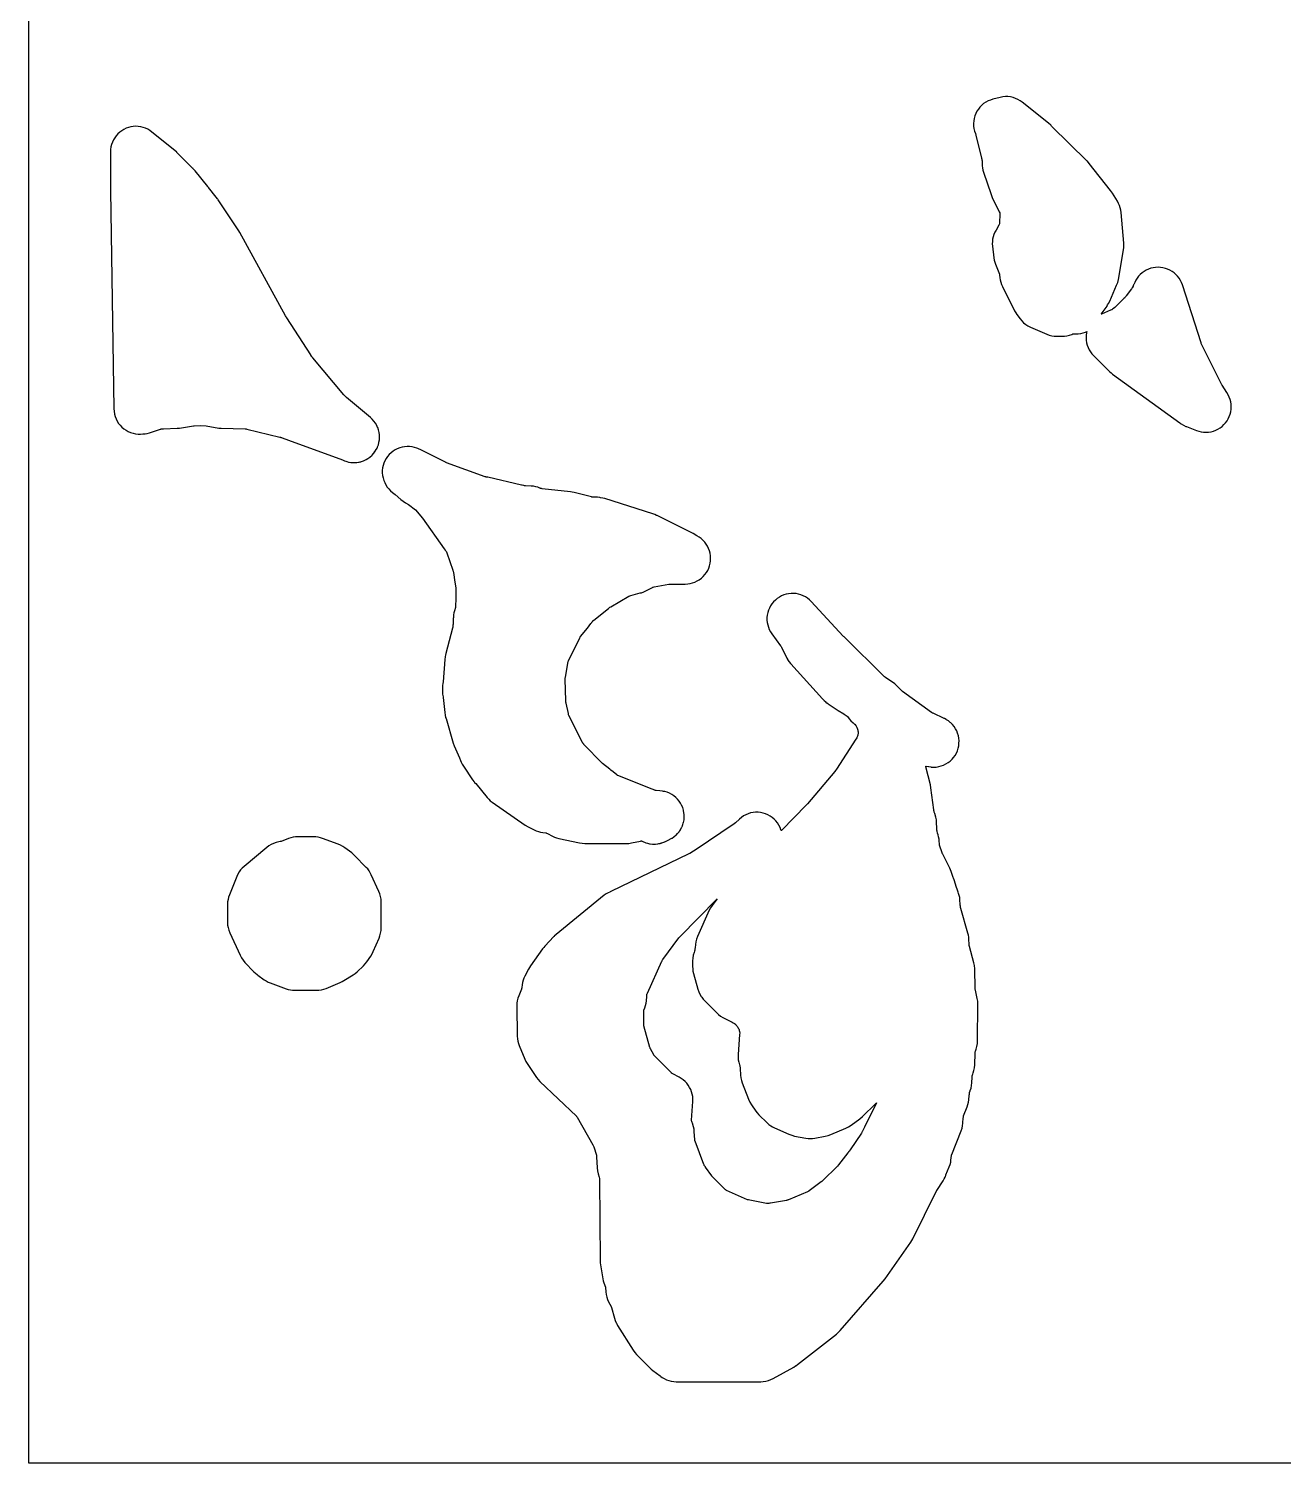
# Model space of a CAD drawing. Header units: millimetres. Extents: x 0 to 300, y 0 to 300.
# Drawn here: x 0 to 122.9, y 0 to 140.6 of the extents above; entities that cross this region are included whole.
import ezdxf

# ---------------------------------------------------------------- set-up
doc = ezdxf.new("R2010")
doc.units = ezdxf.units.MM
doc.layers.add('CUT', color=7, linetype='CONTINUOUS')

msp = doc.modelspace()

# ---------------------------------------------------------------- linework, layer by layer
at = {"layer": 'CUT'}
msp.add_lwpolyline([(299.94, 299.95), (299.94, 0.05), (299.94, 0.02), (299.94, 0.01), (299.93, 0), (299.92, 0), (299.89, 0), (0.05, 0), (0.02, 0), (0.01, 0), (0.01, 0.01), (0, 0.01), (0, 0.02), (0, 0.05), (0, 299.95)], dxfattribs=at)
for points in [[(95.15, 122.53), (95.16, 122.49), (95.16, 122.48), (95.13, 121.55), (95.13, 121.49), (95.13, 121.48), (95.1, 121.42), (95.07, 121.35), (94.78, 120.87), (94.66, 120.66), (94.57, 120.44), (94.5, 120.21), (94.45, 119.98), (94.43, 119.75), (94.42, 119.51), (94.44, 119.28), (94.58, 118.14), (94.61, 117.93), (94.67, 117.72), (94.73, 117.52), (95.12, 116.54), (95.12, 116.53), (95.13, 116.52), (95.13, 116.51), (95.13, 116.49), (95.16, 116.2), (95.2, 115.98), (95.25, 115.76), (95.32, 115.55), (95.41, 115.34), (96.6, 112.96), (96.71, 112.77), (96.83, 112.6), (97.14, 112.18), (97.3, 111.97), (97.49, 111.79), (97.69, 111.63), (97.91, 111.49), (98.15, 111.37), (99.75, 110.67), (99.99, 110.58), (100.24, 110.51), (100.49, 110.47), (100.75, 110.46), (101.22, 110.46), (101.24, 110.46), (101.48, 110.47), (101.49, 110.47), (101.73, 110.51), (101.97, 110.57), (101.98, 110.58), (102.2, 110.65), (102.3, 110.69), (102.34, 110.71), (102.35, 110.71), (102.6, 110.69), (102.84, 110.7), (103.09, 110.73), (103.33, 110.79), (103.56, 110.87), (103.68, 110.93), (103.65, 110.8), (103.62, 110.56), (103.61, 110.31), (103.62, 110.07), (103.66, 109.83), (103.72, 109.59), (103.81, 109.36), (103.91, 109.14), (104.04, 108.93), (104.18, 108.74), (104.35, 108.56), (105.91, 107.01), (106.05, 106.88), (106.2, 106.76), (112.79, 101.97), (112.87, 101.91), (112.9, 101.89), (112.93, 101.87), (113.16, 101.74), (113.39, 101.63), (113.44, 101.61), (113.45, 101.61), (114.41, 101.23), (114.64, 101.15), (114.88, 101.09), (115.12, 101.06), (115.36, 101.05), (115.61, 101.07), (115.85, 101.1), (116.08, 101.17), (116.31, 101.25), (116.53, 101.36), (116.74, 101.48), (116.93, 101.63), (117.11, 101.8), (117.27, 101.98), (117.42, 102.18), (117.54, 102.38), (117.64, 102.61), (117.73, 102.84), (117.78, 103.07), (117.82, 103.31), (117.83, 103.56), (117.82, 103.8), (117.78, 104.04), (117.72, 104.28), (117.64, 104.51), (117.54, 104.73), (117.41, 104.94), (116.93, 105.66), (116.9, 105.71), (116.84, 105.83), (116.78, 105.97), (114.98, 109.56), (114.89, 109.77), (114.87, 109.82), (113.04, 115.5), (112.95, 115.73), (112.85, 115.94), (112.72, 116.15), (112.57, 116.34), (112.41, 116.52), (112.23, 116.68), (112.03, 116.82), (111.82, 116.94), (111.6, 117.04), (111.38, 117.12), (111.14, 117.18), (110.9, 117.22), (110.66, 117.23), (110.42, 117.22), (110.18, 117.18), (109.95, 117.13), (109.72, 117.05), (109.5, 116.95), (109.29, 116.82), (109.1, 116.68), (108.92, 116.52), (108.75, 116.34), (108.6, 116.15), (108.48, 115.95), (108.37, 115.73), (108.28, 115.53), (108.26, 115.49), (108.23, 115.41), (108.22, 115.4), (108.21, 115.38), (108.13, 115.22), (108.1, 115.19), (108.06, 115.12), (107.54, 114.42), (107.49, 114.35), (107.45, 114.3), (107.41, 114.24), (107.32, 114.16), (106.42, 113.29), (106.28, 113.17), (106.2, 113.11), (106.13, 113.06), (106.12, 113.06), (106.11, 113.05), (106.01, 113.01), (105.13, 112.63), (105.09, 112.62), (105.11, 112.66), (105.12, 112.67), (105.17, 112.75), (105.47, 113.16), (105.66, 113.43), (105.67, 113.45), (105.72, 113.53), (105.8, 113.66), (105.81, 113.67), (105.92, 113.9), (106.6, 115.47), (106.71, 115.74), (106.77, 116.03), (107.28, 118.95), (107.31, 119.17), (107.32, 119.39), (107.31, 119.6), (107.04, 122.6), (107.01, 122.83), (106.96, 123.06), (106.88, 123.28), (106.79, 123.49), (106.68, 123.69), (106.18, 124.5), (106.01, 124.74), (103.92, 127.39), (103.73, 127.61), (103.71, 127.63), (103.7, 127.64), (100.22, 131.07), (100.19, 131.11), (100.14, 131.16), (99.93, 131.34), (97.36, 133.4), (97.16, 133.55), (96.93, 133.68), (96.7, 133.78), (96.46, 133.86), (96.21, 133.92), (95.95, 133.95), (95.7, 133.95), (95.44, 133.92), (95.19, 133.88), (94.47, 133.7), (94.23, 133.62), (94, 133.53), (93.78, 133.41), (93.57, 133.27), (93.38, 133.1), (93.21, 132.93), (93.05, 132.73), (92.91, 132.52), (92.8, 132.3), (92.71, 132.06), (92.64, 131.82), (92.6, 131.57), (92.58, 131.32), (92.59, 131.07), (92.62, 130.82), (92.68, 130.58), (92.76, 130.34), (92.77, 130.3), (92.78, 130.29), (92.79, 130.25), (92.8, 130.22), (92.82, 130.16), (93.37, 127.91), (93.4, 127.83), (93.4, 127.82), (93.4, 127.81), (93.4, 127.79), (93.4, 127.76), (93.41, 127.66), (93.41, 127.63), (93.41, 127.62), (93.44, 127.17), (93.46, 126.96), (93.5, 126.75), (93.56, 126.55), (94.29, 124.37), (94.41, 124.07), (95.1, 122.66), (95.15, 122.55)], [(8.06, 129.03), (8.02, 128.78), (8.01, 128.54), (8.01, 124.77), (8.01, 124.73), (8.35, 103.37), (8.35, 103.34), (8.37, 103.12), (8.37, 103.09), (8.41, 102.87), (8.41, 102.84), (8.47, 102.6), (8.56, 102.37), (8.68, 102.15), (8.81, 101.93), (8.97, 101.74), (9.14, 101.56), (9.33, 101.4), (9.54, 101.25), (9.76, 101.13), (9.99, 101.03), (10.22, 100.96), (10.47, 100.91), (10.72, 100.88), (10.97, 100.88), (11.18, 100.89), (11.4, 100.91), (11.62, 100.95), (11.83, 101.01), (12.92, 101.37), (12.93, 101.37), (12.94, 101.37), (12.95, 101.37), (12.96, 101.38), (12.97, 101.38), (13.04, 101.39), (13.06, 101.4), (13.08, 101.4), (13.09, 101.4), (13.11, 101.4), (13.2, 101.4), (14.54, 101.46), (14.55, 101.46), (14.62, 101.46), (14.76, 101.47), (14.97, 101.5), (16.16, 101.7), (16.17, 101.7), (16.21, 101.7), (16.83, 101.71), (17.38, 101.69), (18.27, 101.51), (18.48, 101.48), (18.64, 101.47), (18.7, 101.46), (18.85, 101.46), (21.22, 101.39), (21.25, 101.39), (21.29, 101.39), (21.3, 101.39), (21.36, 101.37), (21.38, 101.37), (24.6, 100.58), (24.68, 100.56), (24.69, 100.55), (24.73, 100.54), (24.78, 100.53), (24.83, 100.51), (25.46, 100.28), (30.74, 98.34), (30.94, 98.26), (31.09, 98.21), (31.17, 98.18), (31.33, 98.14), (31.41, 98.12), (31.58, 98.1), (31.65, 98.09), (31.7, 98.09), (31.75, 98.09), (31.82, 98.08), (31.86, 98.08), (31.89, 98.08), (32.07, 98.09), (32.14, 98.09), (32.31, 98.12), (32.38, 98.13), (32.47, 98.15), (32.55, 98.17), (32.61, 98.19), (32.79, 98.25), (33.01, 98.35), (33.06, 98.38), (33.23, 98.47), (33.43, 98.62), (33.46, 98.65), (33.61, 98.78), (33.64, 98.82), (33.78, 98.96), (33.81, 99), (33.93, 99.16), (33.94, 99.18), (33.95, 99.19), (34.06, 99.37), (34.08, 99.4), (34.13, 99.51), (34.17, 99.59), (34.18, 99.62), (34.26, 99.82), (34.32, 100.06), (34.32, 100.09), (34.36, 100.3), (34.36, 100.33), (34.38, 100.55), (34.37, 100.79), (34.34, 101.04), (34.28, 101.28), (34.27, 101.29), (34.2, 101.51), (34.19, 101.52), (34.1, 101.73), (33.97, 101.95), (33.83, 102.15), (33.66, 102.33), (33.65, 102.33), (33.48, 102.5), (31.13, 104.47), (31.12, 104.47), (31.06, 104.53), (31.04, 104.55), (31.03, 104.56), (31.01, 104.59), (30.97, 104.63), (30.94, 104.67), (30.89, 104.72), (27.84, 108.35), (27.77, 108.43), (27.75, 108.46), (27.74, 108.48), (27.72, 108.52), (27.66, 108.6), (27.64, 108.64), (25.29, 112.27), (25.24, 112.34), (25.22, 112.38), (25.17, 112.46), (20.69, 120.62), (20.58, 120.81), (18.56, 123.83), (18.52, 123.9), (18.5, 123.92), (18.37, 124.09), (18.37, 124.1), (17.61, 125.04), (17.61, 125.05), (17.59, 125.07), (17.54, 125.13), (16.3, 126.68), (16.23, 126.76), (16.2, 126.79), (16.18, 126.81), (16.12, 126.89), (16.1, 126.9), (16.09, 126.91), (16, 127.02), (14.53, 128.49), (14.52, 128.5), (14.32, 128.67), (12.08, 130.48), (11.88, 130.63), (11.67, 130.75), (11.45, 130.86), (11.22, 130.94), (10.98, 130.99), (10.74, 131.03), (10.5, 131.04), (10.25, 131.03), (10.01, 130.99), (9.77, 130.93), (9.54, 130.85), (9.32, 130.74), (9.11, 130.61), (8.92, 130.47), (8.74, 130.3), (8.57, 130.12), (8.43, 129.92), (8.3, 129.71), (8.2, 129.49), (8.12, 129.26)], [(41.86, 84.87), (41.83, 83.89), (41.83, 83.88), (41.72, 83.56), (41.67, 83.35), (41.63, 83.15), (41.62, 83.04), (41.61, 82.94), (41.61, 82.93), (41.61, 82.92), (41.61, 82.9), (41.61, 82.88), (41.6, 82.83), (41.59, 82.55), (41.59, 82.53), (41.58, 82.26), (41.57, 82.15), (41.57, 82.13), (41.57, 82.06), (41.56, 82.01), (41.55, 81.97), (41.55, 81.95), (41.52, 81.85), (40.88, 79.36), (40.88, 79.34), (40.86, 79.29), (40.85, 79.23), (40.8, 79.04), (40.77, 78.79), (40.6, 76.58), (40.57, 76.44), (40.55, 76.22), (40.54, 76.01), (40.55, 75.87), (40.55, 75.83), (40.55, 75.79), (40.54, 75.68), (40.54, 75.66), (40.55, 75.39), (40.6, 75.13), (40.62, 75.06), (40.62, 75.05), (40.76, 73.58), (40.8, 73.34), (40.85, 73.11), (40.89, 72.99), (41.6, 70.59), (41.7, 70.32), (41.7, 70.31), (42.21, 69.13), (42.31, 68.9), (42.35, 68.8), (42.37, 68.75), (42.38, 68.73), (42.47, 68.54), (42.48, 68.53), (42.59, 68.34), (42.6, 68.33), (43.49, 67), (43.64, 66.8), (43.66, 66.78), (43.69, 66.74), (43.8, 66.62), (44.91, 65.27), (45.07, 65.1), (45.23, 64.94), (45.41, 64.81), (48.66, 62.55), (48.94, 62.38), (49.52, 62.08), (49.73, 61.99), (49.94, 61.91), (50.16, 61.85), (50.38, 61.82), (50.66, 61.78), (50.68, 61.78), (50.69, 61.78), (50.74, 61.76), (50.82, 61.72), (51.31, 61.47), (51.51, 61.38), (51.72, 61.3), (51.94, 61.24), (53.97, 60.81), (54.22, 60.77), (54.48, 60.76), (58.52, 60.74), (58.79, 60.75), (59.05, 60.8), (59.96, 60.99), (60.01, 61), (60.07, 61), (60.08, 61), (60.09, 60.99), (60.16, 60.95), (60.39, 60.85), (60.4, 60.85), (60.47, 60.83), (60.63, 60.78), (60.64, 60.77), (60.83, 60.73), (60.88, 60.72), (60.89, 60.72), (61.13, 60.69), (61.14, 60.69), (61.38, 60.69), (61.4, 60.69), (61.63, 60.72), (61.65, 60.72), (61.73, 60.74), (61.79, 60.75), (61.8, 60.75), (61.81, 60.75), (61.88, 60.76), (61.9, 60.77), (61.98, 60.79), (62.01, 60.8), (62.02, 60.81), (62.03, 60.81), (62.12, 60.84), (62.14, 60.84), (62.32, 60.92), (62.35, 60.93), (62.36, 60.93), (62.38, 60.94), (62.8, 61.14), (62.83, 61.16), (63.01, 61.26), (63.04, 61.28), (63.21, 61.39), (63.24, 61.42), (63.4, 61.55), (63.43, 61.58), (63.57, 61.72), (63.6, 61.75), (63.69, 61.86), (63.72, 61.9), (63.72, 61.91), (63.73, 61.92), (63.75, 61.94), (63.79, 62), (63.86, 62.1), (63.87, 62.12), (63.89, 62.15), (63.97, 62.31), (64, 62.36), (64.05, 62.48), (64.07, 62.53), (64.08, 62.55), (64.08, 62.56), (64.08, 62.57), (64.09, 62.59), (64.14, 62.76), (64.16, 62.82), (64.21, 63.06), (64.23, 63.31), (64.23, 63.55), (64.2, 63.79), (64.16, 63.96), (64.15, 64.03), (64.08, 64.27), (63.98, 64.49), (63.87, 64.71), (63.73, 64.91), (63.58, 65.1), (63.4, 65.27), (63.21, 65.42), (63.01, 65.56), (62.79, 65.67), (62.57, 65.77), (62.33, 65.84), (62.19, 65.86), (62.09, 65.88), (61.85, 65.91), (61.47, 65.93), (61.46, 65.93), (61.44, 65.93), (61.43, 65.94), (61.42, 65.94), (61.41, 65.95), (61.39, 65.95), (61.36, 65.96), (61.08, 66.07), (57.72, 67.41), (57.71, 67.41), (57.7, 67.42), (57.62, 67.48), (57.09, 67.9), (57.07, 67.91), (56.93, 68.02), (56.21, 68.6), (56.2, 68.61), (56.19, 68.62), (56.18, 68.63), (54.41, 70.46), (54.39, 70.49), (54.37, 70.51), (54.33, 70.56), (54.32, 70.57), (54.31, 70.59), (54.3, 70.59), (54.27, 70.65), (52.93, 73.28), (52.92, 73.3), (52.9, 73.37), (52.89, 73.4), (52.88, 73.48), (52.65, 74.5), (52.64, 74.59), (52.63, 74.65), (52.63, 74.68), (52.63, 74.72), (52.57, 76.86), (52.57, 76.88), (52.57, 76.94), (52.57, 76.95), (52.58, 76.99), (52.59, 77.04), (52.87, 78.6), (52.89, 78.66), (52.95, 78.82), (54, 80.89), (54.05, 80.99), (54.06, 81), (54.07, 81.01), (54.07, 81.02), (54.08, 81.03), (54.74, 81.86), (54.75, 81.87), (55.09, 82.3), (55.15, 82.38), (55.18, 82.42), (55.19, 82.43), (55.26, 82.53), (55.28, 82.55), (55.28, 82.56), (55.29, 82.57), (55.3, 82.58), (55.31, 82.59), (55.33, 82.61), (55.33, 82.62), (55.34, 82.63), (55.35, 82.64), (55.36, 82.64), (56.8, 83.79), (56.86, 83.83), (56.91, 83.87), (56.95, 83.9), (57.03, 83.95), (58.81, 84.98), (58.9, 85.01), (59, 85.05), (59.93, 85.31), (59.98, 85.32), (60.04, 85.33), (60.27, 85.41), (60.48, 85.51), (61.13, 85.84), (61.16, 85.86), (61.18, 85.87), (61.19, 85.87), (61.28, 85.89), (62.71, 86.17), (62.75, 86.18), (62.77, 86.18), (62.85, 86.18), (64.32, 86.18), (64.57, 86.19), (64.81, 86.23), (65.05, 86.29), (65.28, 86.37), (65.5, 86.48), (65.71, 86.6), (65.91, 86.75), (66.09, 86.92), (66.26, 87.1), (66.4, 87.3), (66.53, 87.51), (66.63, 87.74), (66.72, 87.97), (66.77, 88.21), (66.81, 88.45), (66.82, 88.7), (66.81, 88.94), (66.77, 89.19), (66.71, 89.43), (66.62, 89.66), (66.51, 89.88), (66.39, 90.09), (66.24, 90.28), (66.07, 90.47), (65.89, 90.63), (65.69, 90.77), (65.46, 90.92), (65.31, 91.01), (65.29, 91.02), (65.27, 91.03), (65.1, 91.13), (61.57, 92.89), (61.53, 92.91), (61.35, 92.99), (61.17, 93.05), (56.44, 94.55), (56.24, 94.61), (56.03, 94.64), (55.96, 94.65), (55.73, 94.68), (55.32, 94.7), (55.25, 94.7), (55.19, 94.71), (55.15, 94.72), (55.03, 94.75), (53.44, 95.16), (53.26, 95.2), (53.08, 95.23), (50.32, 95.52), (50.24, 95.53), (50.23, 95.53), (50.22, 95.53), (50.2, 95.54), (50.16, 95.55), (50.11, 95.57), (50.09, 95.58), (49.89, 95.66), (49.68, 95.71), (49.46, 95.76), (49.24, 95.78), (48.68, 95.81), (48.57, 95.81), (48.51, 95.83), (48.35, 95.87), (48.3, 95.88), (45, 96.64), (44.93, 96.65), (44.85, 96.67), (44.82, 96.67), (44.8, 96.68), (44.79, 96.68), (44.74, 96.7), (40.93, 98.07), (40.92, 98.07), (40.89, 98.08), (40.87, 98.09), (40.84, 98.11), (38.37, 99.35), (38.27, 99.4), (38.14, 99.45), (38.04, 99.5), (37.81, 99.57), (37.57, 99.62), (37.32, 99.65), (37.08, 99.66), (36.83, 99.64), (36.59, 99.6), (36.35, 99.53), (36.12, 99.44), (35.9, 99.33), (35.7, 99.19), (35.5, 99.04), (35.32, 98.87), (35.17, 98.68), (35.03, 98.48), (34.91, 98.26), (34.81, 98.04), (34.73, 97.8), (34.68, 97.56), (34.65, 97.32), (34.65, 97.07), (34.67, 96.82), (34.72, 96.58), (34.79, 96.34), (34.88, 96.12), (34.99, 95.9), (35.13, 95.69), (35.28, 95.5), (35.45, 95.32), (35.64, 95.16), (35.9, 94.96), (36.46, 94.47), (36.68, 94.3), (36.91, 94.15), (37.2, 93.99), (37.9, 93.46), (38.6, 92.63), (40.72, 89.63), (40.82, 89.49), (40.86, 89.43), (40.87, 89.42), (40.9, 89.38), (40.91, 89.36), (40.94, 89.33), (40.94, 89.32), (40.95, 89.29), (40.96, 89.27), (40.97, 89.25), (41.56, 87.53), (41.56, 87.52), (41.57, 87.5), (41.58, 87.45), (41.64, 87.1), (41.73, 86.55), (41.85, 85.82), (41.86, 85.76), (41.86, 85.73), (41.86, 85.72)], [(53.73, 33.93), (53.74, 33.91), (55.29, 31.21), (55.31, 31.15), (55.34, 31.09), (55.35, 31.07), (55.36, 31.03), (55.63, 30.19), (55.63, 30.18), (55.64, 30.15), (55.65, 30.1), (55.65, 30.05), (55.7, 28.96), (55.73, 28.66), (55.8, 28.36), (55.9, 28.03), (55.94, 27.92), (55.94, 27.91), (55.94, 27.9), (55.94, 27.88), (55.94, 27.83), (56, 19.84), (56.01, 19.65), (56.03, 19.46), (56.25, 18.09), (56.29, 17.89), (56.35, 17.7), (56.42, 17.51), (56.45, 17.44), (56.53, 17.26), (56.53, 17.24), (56.55, 16.8), (56.58, 16.55), (56.64, 16.3), (56.72, 16.06), (56.82, 15.82), (57.06, 15.36), (57.06, 15.35), (57.08, 15.33), (57.08, 15.32), (57.08, 15.31), (57.09, 15.29), (57.1, 15.26), (57.39, 14.21), (57.47, 13.99), (57.56, 13.77), (57.58, 13.73), (57.7, 13.52), (59.22, 11.09), (59.38, 10.87), (59.56, 10.67), (60.85, 9.36), (60.99, 9.22), (61.14, 9.1), (61.86, 8.57), (61.95, 8.5), (62.06, 8.42), (62.27, 8.3), (62.49, 8.19), (62.72, 8.11), (62.96, 8.05), (63.2, 8.01), (63.45, 8), (71.73, 8), (71.98, 8.01), (72.23, 8.05), (72.48, 8.11), (72.72, 8.2), (72.94, 8.31), (74.96, 9.43), (75.14, 9.54), (75.17, 9.56), (75.32, 9.67), (79.14, 12.67), (79.37, 12.87), (79.39, 12.89), (79.41, 12.91), (79.52, 13.03), (83.74, 17.85), (83.91, 18.07), (86.43, 21.67), (86.53, 21.83), (86.62, 21.99), (88.91, 26.63), (88.95, 26.69), (88.97, 26.72), (88.97, 26.73), (89.6, 27.69), (89.7, 27.87), (89.8, 28.06), (89.82, 28.13), (89.85, 28.21), (89.87, 28.26), (89.88, 28.29), (90.2, 29.06), (90.28, 29.28), (90.34, 29.5), (90.37, 29.72), (90.43, 30.18), (90.43, 30.21), (90.43, 30.22), (90.44, 30.25), (90.45, 30.26), (91.37, 32.6), (91.45, 32.84), (91.5, 33.09), (91.53, 33.34), (91.57, 33.86), (91.58, 33.94), (91.59, 34), (91.6, 34.04), (91.61, 34.06), (91.96, 34.95), (92.03, 35.17), (92.09, 35.39), (92.12, 35.62), (92.16, 36.04), (92.16, 36.11), (92.17, 36.16), (92.17, 36.21), (92.17, 36.28), (92.17, 36.3), (92.17, 36.31), (92.19, 36.34), (92.25, 36.5), (92.26, 36.53), (92.34, 36.77), (92.39, 37.02), (92.42, 37.28), (92.45, 37.85), (92.45, 37.94), (92.45, 37.95), (92.46, 38.01), (92.47, 38.04), (92.48, 38.06), (92.5, 38.13), (92.55, 38.26), (92.62, 38.51), (92.68, 38.77), (92.7, 39.04), (92.74, 40.21), (92.75, 40.3), (92.75, 40.34), (92.76, 40.38), (92.76, 40.39), (92.76, 40.4), (92.83, 40.58), (92.91, 40.85), (92.96, 41.13), (92.98, 41.42), (93, 45.01), (92.99, 45.29), (92.94, 45.57), (92.76, 46.36), (92.75, 46.44), (92.74, 46.53), (92.74, 46.54), (92.69, 48.48), (92.66, 48.78), (92.61, 49.06), (92.19, 50.64), (92.16, 50.76), (92.16, 50.77), (92.16, 50.78), (92.15, 50.8), (92.15, 50.84), (92.15, 50.86), (92.14, 50.89), (92.13, 51.35), (92.11, 51.56), (92.08, 51.76), (92.03, 51.96), (91.33, 54.38), (91.33, 54.39), (91.3, 54.48), (91.29, 54.5), (91.29, 54.51), (91.29, 54.52), (91.29, 54.54), (91.29, 54.57), (91.29, 54.62), (91.28, 54.69), (91.28, 54.74), (91.24, 55.25), (91.22, 55.45), (91.2, 55.54), (91.18, 55.65), (91.12, 55.84), (91.12, 55.85), (91.07, 55.99), (91.01, 56.16), (90.98, 56.26), (90.92, 56.44), (90.67, 57.2), (90.61, 57.35), (90.59, 57.42), (90.4, 57.99), (90.33, 58.16), (90.26, 58.33), (89.62, 59.58), (89.56, 59.71), (89.55, 59.74), (89.51, 59.84), (89.26, 60.58), (89.24, 60.66), (89.23, 60.71), (89.23, 60.76), (89.22, 60.96), (89.2, 61.18), (89.16, 61.39), (89.11, 61.61), (89.06, 61.75), (89.04, 61.81), (89.02, 61.91), (89.01, 61.93), (89, 61.96), (89, 61.97), (88.99, 62.04), (88.99, 62.11), (88.98, 62.21), (88.96, 62.84), (88.94, 63.08), (88.9, 63.33), (88.83, 63.56), (88.82, 63.59), (88.79, 63.68), (88.73, 63.83), (88.71, 63.9), (88.71, 63.91), (88.7, 63.95), (88.7, 63.98), (88.69, 64.05), (88.41, 66.21), (88.36, 66.51), (87.92, 68.25), (87.91, 68.33), (87.91, 68.34), (87.95, 68.33), (88.15, 68.29), (88.19, 68.28), (88.39, 68.25), (88.43, 68.24), (88.68, 68.23), (88.93, 68.24), (89.18, 68.28), (89.42, 68.35), (89.65, 68.44), (89.88, 68.55), (90.09, 68.68), (90.28, 68.83), (90.47, 69), (90.63, 69.19), (90.77, 69.39), (90.9, 69.61), (91, 69.84), (91.07, 70.08), (91.13, 70.32), (91.15, 70.57), (91.16, 70.82), (91.14, 71.07), (91.09, 71.31), (91.02, 71.55), (90.93, 71.78), (90.81, 72), (90.68, 72.21), (90.52, 72.4), (90.48, 72.44), (90.34, 72.58), (90.3, 72.61), (90.15, 72.74), (90.12, 72.76), (89.94, 72.88), (89.91, 72.89), (89.72, 72.99), (89.71, 72.99), (89.7, 73), (88.61, 73.51), (88.59, 73.52), (88.57, 73.53), (88.54, 73.55), (88.53, 73.56), (88.47, 73.6), (85.63, 75.64), (85.61, 75.66), (85.59, 75.68), (85.55, 75.71), (85.46, 75.8), (85.07, 76.2), (84.87, 76.39), (84.64, 76.56), (83.98, 76.99), (83.94, 77.03), (83.86, 77.1), (79.89, 81), (79.84, 81.05), (79.82, 81.07), (76.67, 84.46), (76.5, 84.63), (76.31, 84.78), (76.1, 84.92), (75.89, 85.03), (75.66, 85.12), (75.43, 85.19), (75.19, 85.24), (74.95, 85.26), (74.7, 85.26), (74.46, 85.23), (74.22, 85.18), (73.99, 85.11), (73.76, 85.02), (73.55, 84.9), (73.35, 84.77), (73.16, 84.61), (72.99, 84.44), (72.83, 84.25), (72.7, 84.05), (72.58, 83.83), (72.49, 83.61), (72.42, 83.38), (72.37, 83.14), (72.34, 82.89), (72.34, 82.65), (72.36, 82.41), (72.41, 82.17), (72.48, 81.94), (72.57, 81.71), (72.68, 81.49), (72.82, 81.29), (73.67, 80.12), (73.69, 80.09), (73.72, 80.05), (73.76, 79.98), (74.28, 78.93), (74.39, 78.74), (74.39, 78.73), (74.52, 78.55), (74.66, 78.38), (74.67, 78.37), (77.78, 74.92), (77.79, 74.92), (77.9, 74.8), (77.92, 74.78), (77.93, 74.77), (78.09, 74.63), (78.12, 74.61), (78.25, 74.51), (78.26, 74.51), (78.26, 74.5), (78.28, 74.49), (78.33, 74.45), (79.33, 73.8), (79.86, 73.45), (79.9, 73.43), (80, 73.36), (80.21, 73.22), (80.22, 73.21), (80.23, 73.2), (80.24, 73.2), (80.24, 73.19), (80.39, 72.97), (80.57, 72.76), (80.77, 72.58), (80.82, 72.53), (80.93, 72.45), (80.93, 72.44), (80.94, 72.44), (81, 72.36), (81.07, 72.28), (81.07, 72.27), (81.09, 72.24), (81.16, 72.12), (81.16, 72.11), (81.17, 72.1), (81.19, 72.03), (81.21, 71.98), (81.22, 71.96), (81.22, 71.95), (81.22, 71.94), (81.24, 71.86), (81.25, 71.81), (81.27, 71.69), (81.26, 71.71), (81.27, 71.65), (81.26, 71.59), (81.26, 71.49), (81.25, 71.44), (81.23, 71.38), (81.2, 71.26), (81.18, 71.2), (81.16, 71.15), (81.14, 71.12), (81.08, 71.02), (81.05, 70.97), (81.04, 70.96), (79.14, 68.02), (79.05, 67.89), (78.99, 67.82), (76.3, 64.63), (76.29, 64.61), (76.24, 64.56), (76.22, 64.54), (76.18, 64.49), (73.8, 62.06), (73.77, 62.03), (73.74, 62.01), (73.72, 62.09), (73.71, 62.1), (73.62, 62.33), (73.51, 62.55), (73.37, 62.76), (73.22, 62.96), (73.05, 63.14), (72.86, 63.3), (72.65, 63.44), (72.43, 63.56), (72.2, 63.66), (71.97, 63.73), (71.72, 63.78), (71.48, 63.81), (71.23, 63.81), (70.98, 63.78), (70.74, 63.74), (70.5, 63.66), (70.27, 63.57), (70.05, 63.45), (69.84, 63.31), (69.65, 63.15), (69.24, 62.78), (69.13, 62.69), (69.11, 62.67), (65.29, 60.1), (65.15, 60.01), (65.13, 60), (65.08, 59.97), (64.83, 59.8), (64.82, 59.8), (64.77, 59.77), (64.76, 59.76), (64.69, 59.72), (57.04, 56.04), (56.98, 56.02), (56.93, 55.99), (56.77, 55.92), (56.58, 55.8), (56.4, 55.67), (51.68, 51.82), (51.49, 51.65), (51.48, 51.64), (51.43, 51.59), (50.62, 50.73), (50.61, 50.72), (50.57, 50.68), (50.48, 50.57), (50.35, 50.41), (49.16, 48.76), (49.06, 48.61), (48.97, 48.44), (48.62, 47.76), (48.52, 47.55), (48.45, 47.34), (48.39, 47.11), (48.35, 46.89), (48.32, 46.62), (48.32, 46.61), (48.32, 46.59), (48.29, 46.49), (48.29, 46.47), (48.02, 45.81), (47.93, 45.58), (47.87, 45.33), (47.84, 45.09), (47.83, 44.84), (47.87, 41.86), (47.88, 41.62), (47.92, 41.39), (47.98, 41.16), (48.06, 40.94), (48.6, 39.62), (48.71, 39.39), (48.84, 39.17), (49.75, 37.83), (49.91, 37.61), (50.09, 37.42), (53.66, 34.01), (53.67, 34), (53.69, 33.98), (53.7, 33.96)], [(25.86, 46.37), (26.08, 46.36), (28.19, 46.36), (28.44, 46.37), (28.68, 46.41), (28.92, 46.47), (29.16, 46.55), (30.52, 47.12), (30.7, 47.21), (30.88, 47.31), (31.79, 47.88), (31.98, 48.02), (32.17, 48.17), (32.79, 48.75), (32.97, 48.95), (33.14, 49.16), (33.52, 49.71), (33.65, 49.92), (33.76, 50.15), (34.33, 51.48), (34.42, 51.71), (34.48, 51.96), (34.52, 52.21), (34.53, 52.46), (34.53, 55.03), (34.52, 55.3), (34.47, 55.56), (34.4, 55.82), (34.31, 56.06), (33.57, 57.69), (33.47, 57.89), (33.35, 58.07), (33.22, 58.25), (33.07, 58.41), (31.93, 59.57), (31.8, 59.7), (31.65, 59.82), (30.96, 60.34), (30.77, 60.47), (30.55, 60.59), (30.33, 60.68), (28.8, 61.25), (28.59, 61.32), (28.37, 61.37), (28.15, 61.4), (27.93, 61.41), (26.36, 61.41), (26.13, 61.4), (25.9, 61.37), (25.67, 61.31), (25.45, 61.24), (24.74, 60.96), (24.68, 60.94), (24.67, 60.94), (24.65, 60.93), (24.51, 60.91), (24.25, 60.85), (24, 60.76), (23.76, 60.65), (23.53, 60.52), (23.32, 60.36), (21.1, 58.51), (20.92, 58.34), (20.75, 58.16), (20.61, 57.96), (20.48, 57.74), (20.38, 57.52), (19.66, 55.72), (19.58, 55.49), (19.53, 55.26), (19.49, 55.03), (19.48, 54.79), (19.48, 53.03), (19.49, 52.76), (19.54, 52.5), (19.61, 52.24), (19.71, 51.99), (20.72, 49.79), (20.85, 49.54), (21, 49.31), (21.18, 49.1), (22.07, 48.17), (22.22, 48.03), (22.38, 47.9), (22.42, 47.87), (22.46, 47.84), (23.07, 47.4), (23.26, 47.28), (23.46, 47.17), (23.67, 47.08), (25.22, 46.51), (25.43, 46.45), (25.64, 46.4)], [(60.57, 45.82), (60.58, 45.88), (60.58, 45.92), (60.58, 45.97), (60.58, 45.98), (60.58, 45.99), (60.59, 46.02), (60.59, 46.03), (60.62, 46.09), (62.05, 49.23), (62.06, 49.25), (62.07, 49.27), (62.07, 49.28), (62.1, 49.34), (62.11, 49.36), (62.12, 49.37), (63.71, 51.49), (63.74, 51.53), (63.75, 51.54), (63.77, 51.56), (63.81, 51.6), (67.45, 55.31), (66.97, 54.67), (66.82, 54.44), (66.69, 54.2), (65.53, 51.63), (65.43, 51.37), (65.36, 51.11), (65.32, 50.84), (65.29, 50.53), (65.29, 50.48), (65.28, 50.41), (65.27, 50.34), (65.26, 50.28), (65.24, 50.21), (65.19, 50.06), (65.11, 49.79), (65.07, 49.52), (65.05, 49.24), (65.05, 48.69), (65.06, 48.46), (65.09, 48.24), (65.14, 48.02), (65.57, 46.47), (65.66, 46.22), (65.77, 45.98), (65.9, 45.75), (65.94, 45.69), (66.08, 45.5), (66.24, 45.32), (67.38, 44.17), (67.58, 44), (67.78, 43.84), (68.01, 43.71), (68.94, 43.23), (69.03, 43.17), (69.1, 43.13), (69.11, 43.12), (69.15, 43.1), (69.24, 43.03), (69.25, 43.02), (69.29, 42.98), (69.33, 42.93), (69.38, 42.88), (69.43, 42.82), (69.43, 42.81), (69.45, 42.79), (69.48, 42.74), (69.53, 42.66), (69.54, 42.63), (69.54, 42.62), (69.57, 42.57), (69.61, 42.48), (69.61, 42.47), (69.63, 42.41), (69.65, 42.33), (69.65, 42.32), (69.67, 42.2), (69.66, 42.22), (69.67, 42.16), (69.66, 42.04), (69.66, 42.03), (69.52, 40.07), (69.51, 39.81), (69.53, 39.56), (69.58, 39.31), (69.65, 39.06), (69.68, 38.98), (69.68, 38.97), (69.68, 38.96), (69.69, 38.93), (69.71, 38.76), (69.72, 38.71), (69.76, 38.03), (69.79, 37.78), (69.84, 37.53), (69.92, 37.29), (70.53, 35.68), (70.66, 35.41), (70.82, 35.15), (71.25, 34.53), (71.39, 34.34), (71.55, 34.16), (72.36, 33.37), (72.53, 33.22), (72.71, 33.09), (72.89, 32.98), (73.09, 32.88), (74.48, 32.26), (74.76, 32.15), (75.05, 32.08), (76.14, 31.88), (76.36, 31.85), (76.58, 31.84), (76.8, 31.85), (77.02, 31.88), (78.05, 32.06), (78.33, 32.12), (78.59, 32.22), (80.06, 32.84), (80.33, 32.97), (80.58, 33.13), (81.44, 33.77), (81.7, 33.99), (82.96, 35.22), (83.06, 35.33), (83.08, 35.34), (82.02, 33.2), (81.9, 32.97), (81.88, 32.93), (81.86, 32.89), (81.82, 32.81), (81.66, 32.5), (81.66, 32.49), (81.65, 32.47), (81.64, 32.45), (81.63, 32.43), (81.59, 32.37), (80.49, 30.72), (80.4, 30.61), (80.37, 30.56), (80.33, 30.5), (80.31, 30.48), (80.29, 30.45), (80.27, 30.42), (79.35, 29.24), (79.24, 29.12), (77.77, 27.69), (77.71, 27.64), (77.7, 27.63), (77.66, 27.6), (76.48, 26.71), (76.47, 26.7), (76.46, 26.7), (76.43, 26.68), (76.42, 26.68), (76.4, 26.66), (76.38, 26.65), (76.3, 26.61), (74.44, 25.83), (74.41, 25.82), (74.35, 25.8), (74.29, 25.79), (74.24, 25.77), (72.67, 25.5), (72.61, 25.49), (72.53, 25.48), (72.45, 25.46), (72.44, 25.46), (72.43, 25.46), (72.32, 25.47), (72.29, 25.48), (72.28, 25.48), (70.66, 25.78), (70.54, 25.81), (70.53, 25.81), (70.52, 25.81), (70.43, 25.84), (68.38, 26.75), (68.34, 26.77), (68.32, 26.79), (68.3, 26.8), (68.29, 26.81), (68.22, 26.87), (66.98, 28.1), (66.96, 28.12), (66.94, 28.14), (66.93, 28.16), (66.31, 29.04), (66.3, 29.06), (66.27, 29.09), (66.23, 29.16), (66.2, 29.2), (66.17, 29.23), (66.17, 29.24), (66.15, 29.29), (65.29, 31.59), (65.28, 31.61), (65.27, 31.63), (65.26, 31.69), (65.26, 31.71), (65.22, 32.53), (65.2, 32.75), (65.15, 32.98), (65.09, 33.2), (65.08, 33.23), (64.98, 33.5), (64.95, 33.56), (64.95, 33.62), (65.07, 35.45), (65.08, 35.7), (65.06, 35.94), (65.02, 36.18), (64.96, 36.41), (64.87, 36.63), (64.76, 36.85), (64.63, 37.06), (64.49, 37.25), (64.32, 37.42), (64.14, 37.58), (63.94, 37.72), (63.74, 37.85), (63.1, 38.18), (63.04, 38.21), (63.03, 38.22), (63.02, 38.23), (63.01, 38.24), (63, 38.25), (62.99, 38.25), (62.99, 38.26), (61.27, 39.98), (61.26, 39.99), (61.24, 40.03), (60.93, 40.61), (60.9, 40.66), (60.89, 40.7), (60.88, 40.71), (60.86, 40.77), (60.27, 42.89), (60.26, 42.92), (60.26, 42.95), (60.26, 42.98), (60.26, 44.32), (60.26, 44.34), (60.26, 44.36), (60.28, 44.44), (60.3, 44.48), (60.36, 44.63), (60.44, 44.86), (60.49, 45.09), (60.53, 45.32), (60.57, 45.74)]]:
    msp.add_lwpolyline(points, close=True, dxfattribs=at)

doc.saveas('drawing.dxf')
